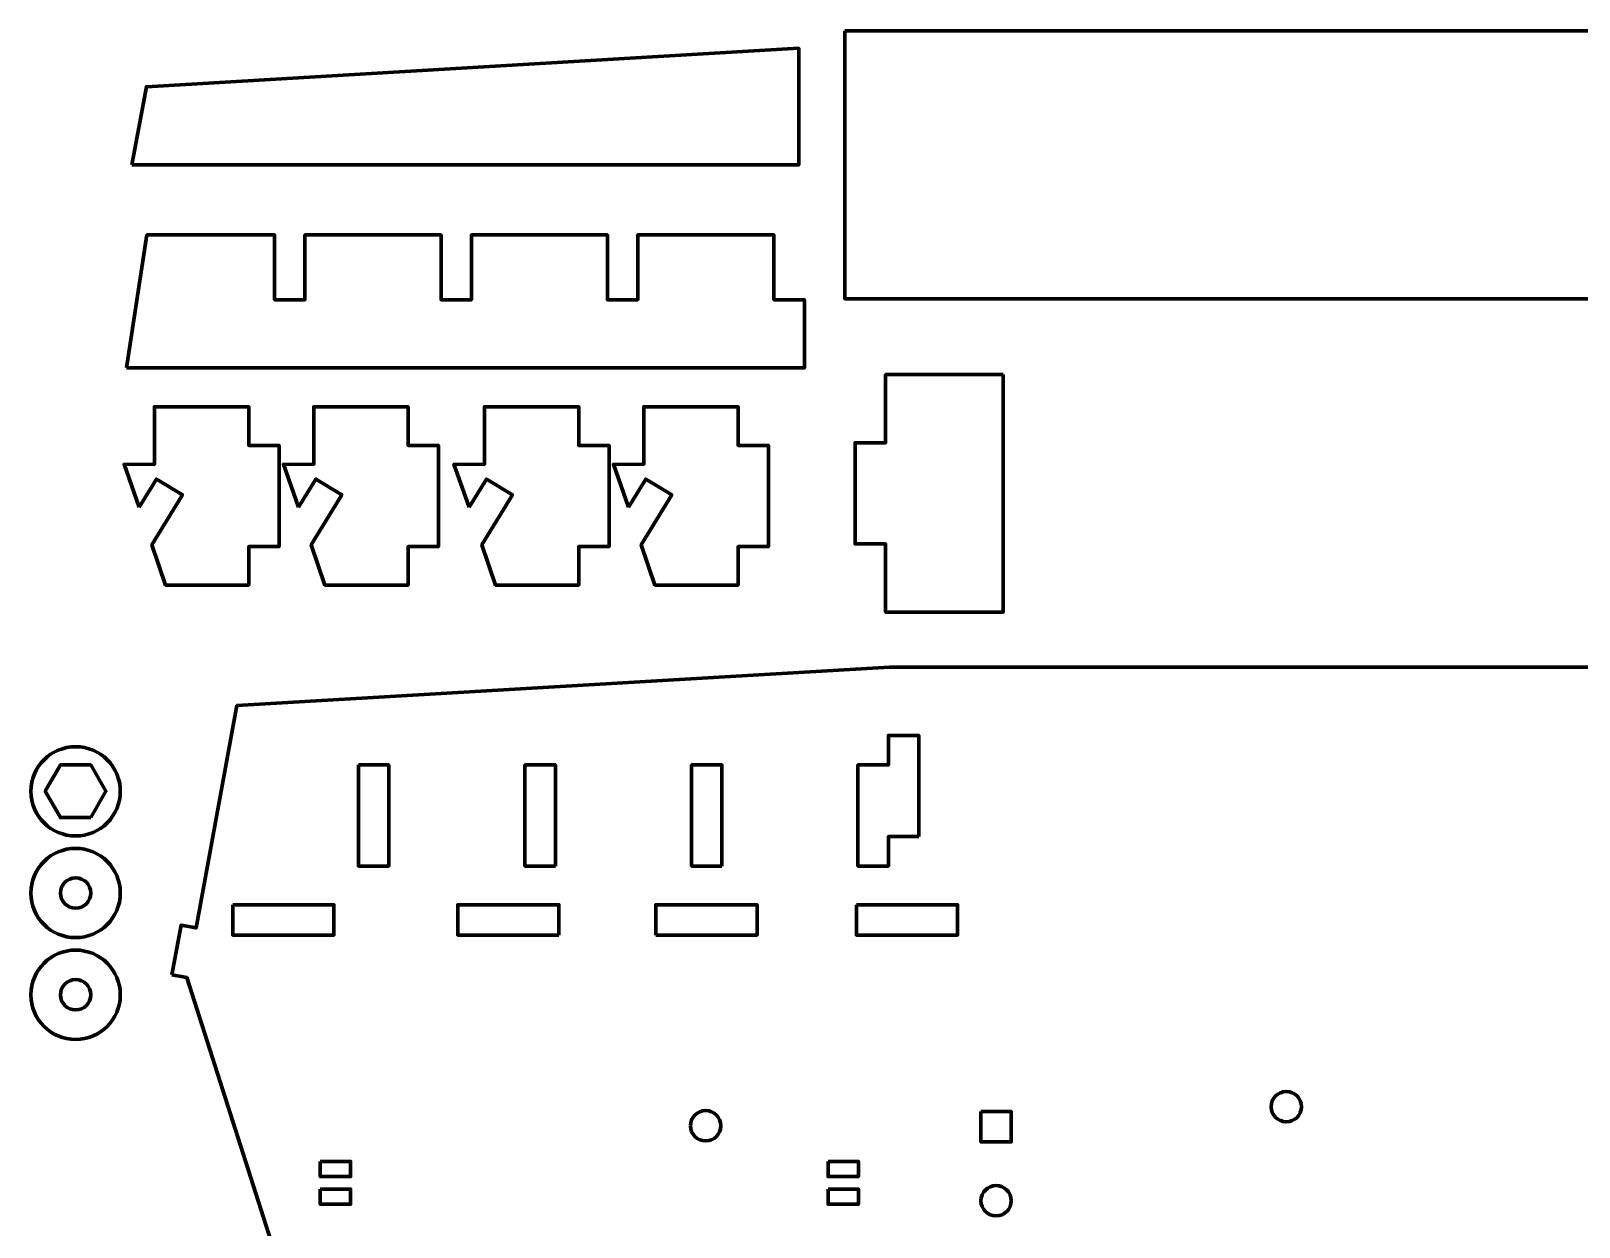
# Model space of a CAD drawing. Header units: inches. Extents: x 247 to 2765, y -1897 to -1110.
# Drawn here: x 1924.8 to 2077.8, y -1684.3 to -1566 of the extents above; entities that cross this region are included whole.
import ezdxf

# ---------------------------------------------------------------- set-up
doc = ezdxf.new("R2010")
doc.units = ezdxf.units.IN
doc.header["$MEASUREMENT"] = 0
doc.layers.add('Layer 1', color=7, linetype='Continuous')

# ---------------------------------------------------------------- blocks, each defined once
blk = doc.blocks.new('block 237')
at = {"layer": 'Layer 1', "color": 18, "lineweight": 70, "true_color": 0x010101}
for points in [[(1935.5, -1613.13), (1934, -1608.88), (1937.01, -1608.89), (1937.01, -1603.2), (1946.33, -1603.2), (1946.33, -1607.01), (1949.33, -1607.01), (1949.33, -1617.02), (1946.33, -1617.02), (1946.33, -1620.83), (1938.11, -1620.83), (1936.76, -1616.83), (1939.77, -1611.9), (1937.21, -1610.34), (1935.5, -1613.13)], [(1951.25, -1613.13), (1949.75, -1608.88), (1952.76, -1608.89), (1952.76, -1603.2), (1962.08, -1603.2), (1962.08, -1607.01), (1965.08, -1607.01), (1965.08, -1617.02), (1962.08, -1617.02), (1962.08, -1620.83), (1953.86, -1620.83), (1952.51, -1616.83), (1955.52, -1611.9), (1952.96, -1610.34), (1951.25, -1613.13)], [(1968.12, -1613.13), (1966.61, -1608.88), (1969.62, -1608.89), (1969.62, -1603.2), (1978.94, -1603.2), (1978.94, -1607.01), (1981.94, -1607.01), (1981.94, -1617.02), (1978.94, -1617.02), (1978.94, -1620.83), (1970.72, -1620.83), (1969.37, -1616.83), (1972.38, -1611.9), (1969.82, -1610.34), (1968.12, -1613.13)], [(1983.87, -1613.13), (1982.37, -1608.88), (1985.37, -1608.89), (1985.37, -1603.2), (1994.69, -1603.2), (1994.69, -1607.01), (1997.69, -1607.01), (1997.69, -1617.02), (1994.69, -1617.02), (1994.69, -1620.83), (1986.47, -1620.83), (1985.12, -1616.83), (1988.13, -1611.9), (1985.57, -1610.34), (1983.87, -1613.13)]]:
    blk.add_lwpolyline(points, dxfattribs=at)
blk = doc.blocks.new('block 264')
at = {"layer": 'Layer 1', "color": 18, "lineweight": 70, "true_color": 0x010101}
blk.add_lwpolyline([(2005.23, -1566.04), (2111.73, -1566.04), (2111.73, -1592.52), (2005.23, -1592.52), (2005.23, -1566.04)], dxfattribs=at)

msp = doc.modelspace()

# ---------------------------------------------------------------- linework, layer by layer
at = {"layer": 'Layer 1', "color": 18, "lineweight": 70, "true_color": 0x010101}
for points in [[(1934.78, -1579.28), (2000.68, -1579.28), (2000.68, -1567.75), (1936.21, -1571.55), (1934.78, -1579.28)], [(1934.23, -1599.36), (1936.27, -1586.2), (1948.88, -1586.2), (1948.88, -1592.62), (1951.88, -1592.62), (1951.88, -1586.2), (1965.33, -1586.2), (1965.33, -1592.62), (1968.33, -1592.62), (1968.33, -1586.2), (1981.78, -1586.2), (1981.78, -1592.62), (1984.78, -1592.62), (1984.78, -1586.2), (1998.23, -1586.2), (1998.23, -1592.62), (2001.24, -1592.62), (2001.24, -1599.36), (1934.23, -1599.36)], [(2020.9, -1600.02), (2009.26, -1600.02), (2009.26, -1606.76), (2006.26, -1606.76), (2006.26, -1616.76), (2009.26, -1616.76), (2009.26, -1623.5), (2020.9, -1623.5), (2020.9, -1600.02)], [(2116.05, -1628.94), (2009.64, -1628.94), (1945.16, -1632.74), (1941.12, -1654.71), (1939.65, -1654.44), (1938.74, -1659.36)], [(2012.54, -1645.69), (2009.54, -1645.69), (2009.54, -1648.61), (2006.54, -1648.61), (2006.54, -1638.61), (2009.54, -1638.61), (2009.54, -1635.69), (2012.54, -1635.69), (2012.54, -1645.69)], [(1976.63, -1648.61), (1973.63, -1648.61), (1973.63, -1638.61), (1976.63, -1638.61), (1976.63, -1648.61)], [(1993.09, -1648.61), (1990.09, -1648.61), (1990.09, -1638.61), (1993.09, -1638.61), (1993.09, -1648.61)], [(1930.72, -1643.81), (1927.72, -1643.81), (1926.22, -1641.21), (1927.72, -1638.61), (1930.72, -1638.61), (1932.22, -1641.21), (1930.72, -1643.81)], [(1957.17, -1638.61), (1960.17, -1638.61), (1960.17, -1648.61), (1957.17, -1648.61), (1957.17, -1638.61)], [(1944.75, -1652.43), (1954.75, -1652.43), (1954.75, -1655.43), (1944.75, -1655.43), (1944.75, -1652.43)], [(1976.98, -1655.42), (1966.98, -1655.42), (1966.98, -1652.42), (1976.98, -1652.42), (1976.98, -1655.42)], [(1986.56, -1655.42), (1986.56, -1652.42), (1996.56, -1652.42), (1996.56, -1655.42), (1986.56, -1655.42)], [(2006.38, -1652.43), (2016.38, -1652.43), (2016.38, -1655.43), (2006.38, -1655.43), (2006.38, -1652.43)], [(1938.74, -1659.36), (1940.2, -1659.63), (1953.86, -1702.32), (1990, -1702.32), (1990, -1699.32), (1993, -1699.32), (1993, -1702.32), (2046.09, -1702.32), (2046.09, -1699.32), (2049.09, -1699.32), (2049.09, -1702.32), (2102.18, -1702.32)], [(2018.69, -1672.87), (2021.69, -1672.87), (2021.69, -1675.87), (2018.69, -1675.87), (2018.69, -1672.87)], [(1953.4, -1677.8), (1956.4, -1677.8), (1956.4, -1679.3), (1953.4, -1679.3), (1953.4, -1677.8)], [(2003.58, -1677.8), (2006.58, -1677.8), (2006.58, -1679.3), (2003.58, -1679.3), (2003.58, -1677.8)], [(1953.4, -1680.54), (1956.4, -1680.54), (1956.4, -1682.04), (1953.4, -1682.04), (1953.4, -1680.54)], [(2003.58, -1680.54), (2006.58, -1680.54), (2006.58, -1682.04), (2003.58, -1682.04), (2003.58, -1680.54)]]:
    msp.add_lwpolyline(points, dxfattribs=at)
for points in [[(1929.22, -1636.8), (1926.78, -1636.8), (1924.8, -1638.77), (1924.8, -1641.21), (1924.8, -1643.65), (1926.78, -1645.63), (1929.22, -1645.63), (1931.66, -1645.63), (1933.63, -1643.65), (1933.63, -1641.21), (1933.63, -1638.77), (1931.66, -1636.8), (1929.22, -1636.8)], [(1929.22, -1646.85), (1926.78, -1646.85), (1924.8, -1648.83), (1924.8, -1651.27), (1924.8, -1653.71), (1926.78, -1655.68), (1929.22, -1655.68), (1931.66, -1655.68), (1933.63, -1653.7), (1933.63, -1651.27), (1933.63, -1648.83), (1931.66, -1646.85), (1929.22, -1646.85)], [(1929.22, -1652.77), (1928.39, -1652.77), (1927.72, -1652.09), (1927.72, -1651.27), (1927.72, -1650.44), (1928.39, -1649.77), (1929.22, -1649.77), (1930.05, -1649.77), (1930.72, -1650.44), (1930.72, -1651.27), (1930.72, -1652.09), (1930.05, -1652.77), (1929.22, -1652.77)], [(1929.22, -1656.91), (1926.78, -1656.91), (1924.8, -1658.89), (1924.8, -1661.33), (1924.8, -1663.77), (1926.78, -1665.75), (1929.22, -1665.75), (1931.66, -1665.75), (1933.63, -1663.77), (1933.63, -1661.33), (1933.63, -1658.89), (1931.66, -1656.91), (1929.22, -1656.91)], [(1929.22, -1662.83), (1928.39, -1662.83), (1927.72, -1662.16), (1927.72, -1661.33), (1927.72, -1660.5), (1928.39, -1659.83), (1929.22, -1659.83), (1930.05, -1659.83), (1930.72, -1660.5), (1930.72, -1661.33), (1930.72, -1662.16), (1930.05, -1662.83), (1929.22, -1662.83)], [(2047.37, -1672.39), (2047.37, -1671.56), (2048.04, -1670.89), (2048.87, -1670.89), (2049.7, -1670.89), (2050.37, -1671.56), (2050.37, -1672.39), (2050.37, -1673.22), (2049.7, -1673.89), (2048.87, -1673.89), (2048.04, -1673.89), (2047.37, -1673.22), (2047.37, -1672.39)], [(1989.98, -1674.28), (1989.98, -1673.45), (1990.65, -1672.78), (1991.48, -1672.78), (1992.31, -1672.78), (1992.98, -1673.45), (1992.98, -1674.28), (1992.98, -1675.11), (1992.31, -1675.78), (1991.48, -1675.78), (1990.65, -1675.78), (1989.98, -1675.11), (1989.98, -1674.28)], [(2020.19, -1683.19), (2019.36, -1683.19), (2018.69, -1682.52), (2018.69, -1681.69), (2018.69, -1680.86), (2019.36, -1680.19), (2020.19, -1680.19), (2021.02, -1680.19), (2021.69, -1680.86), (2021.69, -1681.69), (2021.69, -1682.52), (2021.02, -1683.19), (2020.19, -1683.19)]]:
    msp.add_open_spline(points, degree=3, knots=[0, 0, 0, 0, 1, 1, 1, 2, 2, 2, 3, 3, 3, 4, 4, 4, 4], dxfattribs=at)

# ---------------------------------------------------------------- block references
at = {"layer": 'Layer 1'}
for name in ['block 264', 'block 237']:
    msp.add_blockref(name, (0, 0), dxfattribs=at)

doc.saveas('drawing.dxf')
